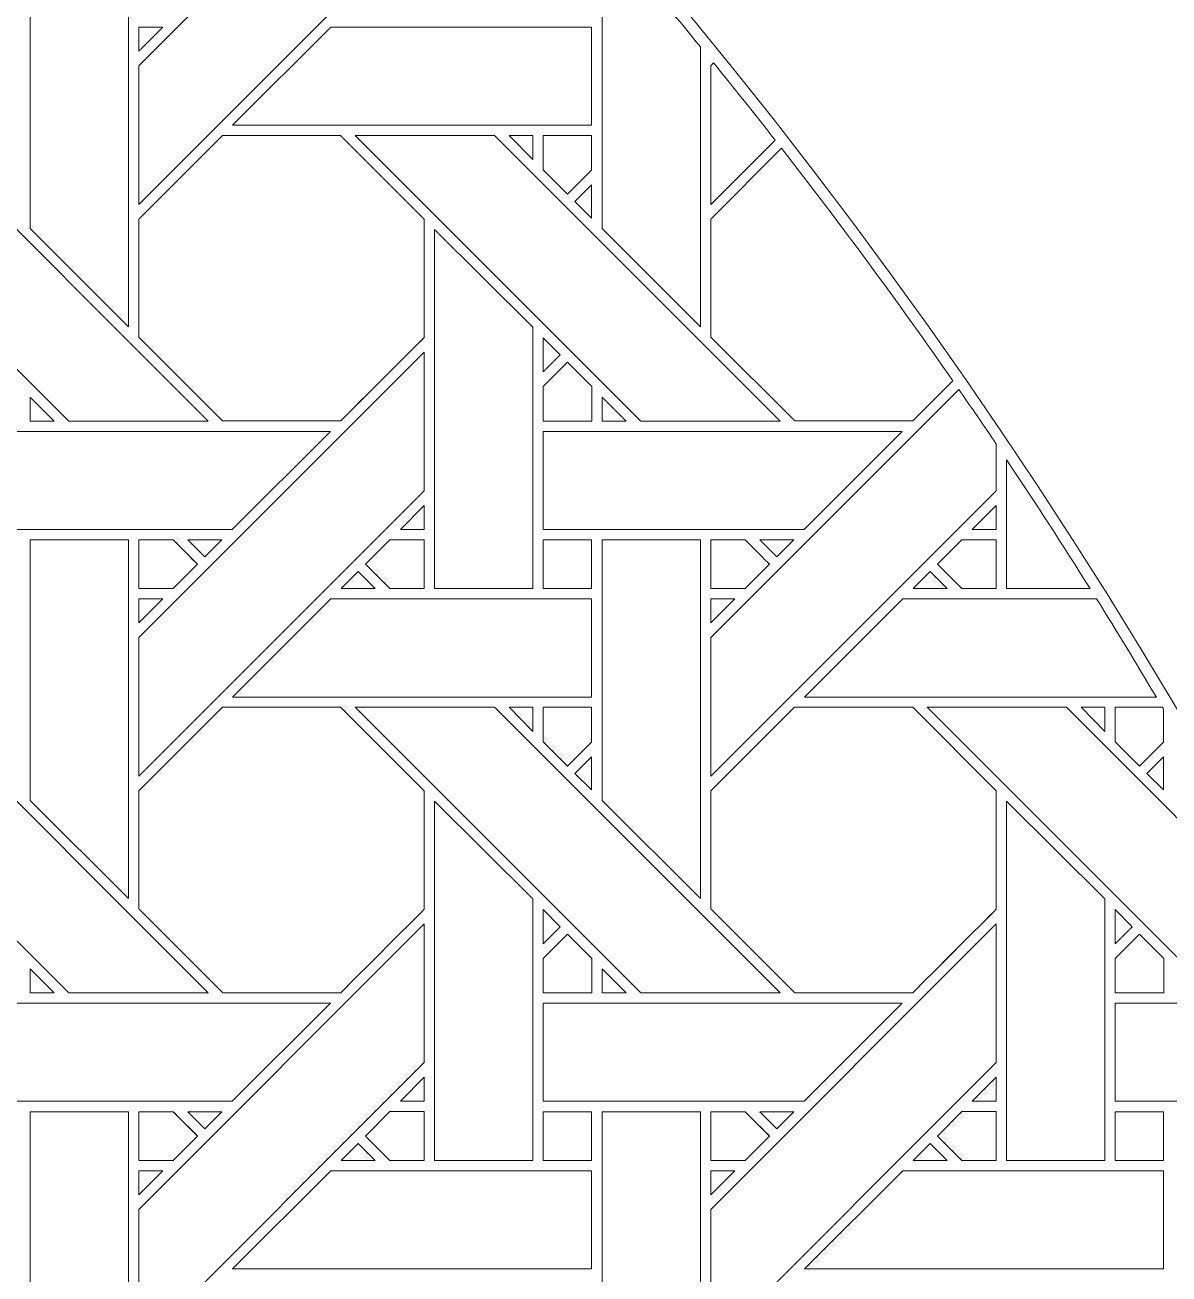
# Model space of a CAD drawing. Header units: inches. Extents: x 2.4 to 22.4, y -0.9 to 19.1.
# Drawn here: x 18.124 to 20.022, y 12.661 to 14.733 of the extents above; entities that cross this region are included whole.
import ezdxf

# ---------------------------------------------------------------- set-up
doc = ezdxf.new("R2010")
doc.units = ezdxf.units.IN
doc.header["$MEASUREMENT"] = 0
doc.layers.add('Design', color=7, linetype='Continuous', lineweight=0)

msp = doc.modelspace()

# ---------------------------------------------------------------- linework, layer by layer
at = {"layer": 'Design'}
for points, knots in [([(12.3829, 19.0948), (6.86, 19.0948), (2.3829, 14.6176), (2.3829, 9.0948), (2.3829, 3.5719), (6.86, -0.9052), (12.3829, -0.9052), (17.9057, -0.9052), (22.3829, 3.5719), (22.3829, 9.0948), (22.3829, 14.6176), (17.9057, 19.0948), (12.3829, 19.0948)], [0, 0, 0, 0, 1, 1, 1, 2, 2, 2, 3, 3, 3, 4, 4, 4, 4]), ([(12.3829, 17.972), (7.4801, 17.972), (3.5056, 13.9975), (3.5056, 9.0948), (3.5056, 4.192), (7.4801, 0.2175), (12.3829, 0.2175), (17.2856, 0.2175), (21.2601, 4.192), (21.2601, 9.0948), (21.2601, 13.9975), (17.2856, 17.972), (12.3829, 17.972)], [0, 0, 0, 0, 1, 1, 1, 2, 2, 2, 3, 3, 3, 4, 4, 4, 4]), ([(18.7864, 14.909), (18.7864, 14.909), (18.3128, 14.4354), (18.3128, 14.4354), (18.3128, 14.4354), (18.3128, 14.6655), (18.3128, 14.6655), (18.3128, 14.6655), (18.7864, 15.139), (18.7864, 15.139), (18.7864, 15.139), (18.7864, 14.909), (18.7864, 14.909)], [0, 0, 0, 0, 1, 1, 1, 2, 2, 2, 3, 3, 3, 4, 4, 4, 4]), ([(18.1327, 14.3954), (18.1327, 14.3954), (18.1327, 14.8276), (18.1327, 14.8276), (18.1327, 14.8276), (18.2956, 14.8276), (18.2956, 14.8276), (18.2956, 14.8276), (18.2956, 14.2324), (18.2956, 14.2324), (18.2956, 14.2324), (18.1327, 14.3954), (18.1327, 14.3954)], [0, 0, 0, 0, 1, 1, 1, 2, 2, 2, 3, 3, 3, 4, 4, 4, 4]), ([(19.0814, 14.3954), (19.0814, 14.3954), (19.0814, 14.8276), (19.0814, 14.8276), (19.0814, 14.8276), (19.1354, 14.8276), (19.1354, 14.8276), (19.1721, 14.7844), (19.2085, 14.7408), (19.2443, 14.697), (19.2443, 14.697), (19.2443, 14.2324), (19.2443, 14.2324), (19.2443, 14.2324), (19.0814, 14.3954), (19.0814, 14.3954)], [0, 0, 0, 0, 1, 1, 1, 2, 2, 2, 3, 3, 3, 4, 4, 4, 5, 5, 5, 5]), ([(18.3526, 14.7296), (18.3526, 14.7296), (18.3128, 14.6898), (18.3128, 14.6898), (18.3128, 14.6898), (18.3128, 14.7296), (18.3128, 14.7296), (18.3128, 14.7296), (18.3526, 14.7296), (18.3526, 14.7296)], [0, 0, 0, 0, 1, 1, 1, 2, 2, 2, 3, 3, 3, 3]), ([(19.0639, 14.7296), (19.0639, 14.7296), (19.0639, 14.5668), (19.0639, 14.5668), (19.0639, 14.5668), (18.4686, 14.5668), (18.4686, 14.5668), (18.4686, 14.5668), (18.6314, 14.7296), (18.6314, 14.7296), (18.6314, 14.7296), (19.0639, 14.7296), (19.0639, 14.7296)], [0, 0, 0, 0, 1, 1, 1, 2, 2, 2, 3, 3, 3, 4, 4, 4, 4]), ([(19.2615, 14.4354), (19.2615, 14.4354), (19.2615, 14.6655), (19.2615, 14.6655), (19.2615, 14.6655), (19.2662, 14.6702), (19.2662, 14.6702), (19.3006, 14.6278), (19.3347, 14.5851), (19.3683, 14.5422), (19.3683, 14.5422), (19.2615, 14.4354), (19.2615, 14.4354)], [0, 0, 0, 0, 1, 1, 1, 2, 2, 2, 3, 3, 3, 4, 4, 4, 4]), ([(18.4278, 14.076), (18.4278, 14.076), (18.1968, 14.076), (18.1968, 14.076), (18.1968, 14.076), (17.7232, 14.5497), (17.7232, 14.5497), (17.7232, 14.5497), (17.9541, 14.5497), (17.9541, 14.5497), (17.9541, 14.5497), (18.4278, 14.076), (18.4278, 14.076)], [0, 0, 0, 0, 1, 1, 1, 2, 2, 2, 3, 3, 3, 4, 4, 4, 4]), ([(18.4515, 14.5497), (18.4515, 14.5497), (18.6477, 14.5497), (18.6477, 14.5497), (18.6477, 14.5497), (18.7865, 14.411), (18.7865, 14.411), (18.7865, 14.411), (18.7865, 14.2148), (18.7865, 14.2148), (18.7687, 14.1969), (18.6567, 14.0851), (18.6478, 14.0761), (18.6478, 14.0761), (18.452, 14.0761), (18.452, 14.0761), (18.452, 14.0761), (18.3128, 14.2153), (18.3128, 14.2153), (18.3128, 14.2153), (18.3128, 14.411), (18.3128, 14.411), (18.3128, 14.411), (18.4515, 14.5497), (18.4515, 14.5497)], [0, 0, 0, 0, 1, 1, 1, 2, 2, 2, 3, 3, 3, 4, 4, 4, 5, 5, 5, 6, 6, 6, 7, 7, 7, 8, 8, 8, 8]), ([(18.7865, 14.2148), (18.7685, 14.1967), (18.6566, 14.085), (18.6478, 14.0761), (18.6478, 14.0761), (18.452, 14.0761), (18.452, 14.0761), (18.452, 14.0761), (18.3128, 14.2153), (18.3128, 14.2153), (18.3128, 14.2153), (18.3128, 14.411), (18.3128, 14.411), (18.3128, 14.411), (18.4515, 14.5497), (18.4515, 14.5497), (18.4515, 14.5497), (18.6477, 14.5497), (18.6477, 14.5497), (18.6477, 14.5497), (18.7865, 14.411), (18.7865, 14.411), (18.7865, 14.411), (18.7865, 14.2148), (18.7865, 14.2148)], [0, 0, 0, 0, 1, 1, 1, 2, 2, 2, 3, 3, 3, 4, 4, 4, 5, 5, 5, 6, 6, 6, 7, 7, 7, 8, 8, 8, 8]), ([(19.3765, 14.076), (19.3765, 14.076), (19.1455, 14.076), (19.1455, 14.076), (19.1455, 14.076), (18.6719, 14.5497), (18.6719, 14.5497), (18.6719, 14.5497), (18.9029, 14.5497), (18.9029, 14.5497), (18.9029, 14.5497), (19.3765, 14.076), (19.3765, 14.076)], [0, 0, 0, 0, 1, 1, 1, 2, 2, 2, 3, 3, 3, 4, 4, 4, 4]), ([(18.9664, 14.5497), (18.9664, 14.5497), (18.9664, 14.5099), (18.9664, 14.5099), (18.9664, 14.5099), (18.927, 14.5497), (18.927, 14.5497), (18.927, 14.5497), (18.9664, 14.5497), (18.9664, 14.5497)], [0, 0, 0, 0, 1, 1, 1, 2, 2, 2, 3, 3, 3, 3]), ([(19.0639, 14.5497), (19.0639, 14.5497), (19.0639, 14.4921), (19.0639, 14.4921), (19.0639, 14.4921), (19.024, 14.4522), (19.024, 14.4522), (19.024, 14.4522), (18.9837, 14.4925), (18.9837, 14.4925), (18.9837, 14.4925), (18.9837, 14.5497), (18.9837, 14.5497), (18.9837, 14.5497), (19.0639, 14.5497), (19.0639, 14.5497)], [0, 0, 0, 0, 1, 1, 1, 2, 2, 2, 3, 3, 3, 4, 4, 4, 5, 5, 5, 5]), ([(19.024, 14.4522), (19.024, 14.4522), (18.9837, 14.4925), (18.9837, 14.4925), (18.9837, 14.4925), (18.9837, 14.5497), (18.9837, 14.5497), (18.9837, 14.5497), (19.0639, 14.5497), (19.0639, 14.5497), (19.0639, 14.5497), (19.0639, 14.4921), (19.0639, 14.4921), (19.0639, 14.4921), (19.024, 14.4522), (19.024, 14.4522)], [0, 0, 0, 0, 1, 1, 1, 2, 2, 2, 3, 3, 3, 4, 4, 4, 5, 5, 5, 5]), ([(19.5965, 14.0761), (19.5965, 14.0761), (19.4008, 14.0761), (19.4008, 14.0761), (19.4008, 14.0761), (19.2616, 14.2153), (19.2616, 14.2153), (19.2616, 14.2153), (19.2616, 14.411), (19.2616, 14.411), (19.2616, 14.411), (19.3789, 14.5285), (19.3789, 14.5285), (19.4772, 14.4023), (19.572, 14.2737), (19.6631, 14.1426), (19.6315, 14.1111), (19.601, 14.0806), (19.5965, 14.0761)], [0, 0, 0, 0, 1, 1, 1, 2, 2, 2, 3, 3, 3, 4, 4, 4, 5, 5, 5, 6, 6, 6, 6]), ([(19.6631, 14.1426), (19.6631, 14.1426), (19.5965, 14.0761), (19.5965, 14.0761), (19.5965, 14.0761), (19.4008, 14.0761), (19.4008, 14.0761), (19.4008, 14.0761), (19.2616, 14.2153), (19.2616, 14.2153), (19.2616, 14.2153), (19.2616, 14.411), (19.2616, 14.411), (19.2616, 14.411), (19.3789, 14.5285), (19.3789, 14.5285), (19.4772, 14.4023), (19.572, 14.2737), (19.6631, 14.1426)], [0, 0, 0, 0, 1, 1, 1, 2, 2, 2, 3, 3, 3, 4, 4, 4, 5, 5, 5, 6, 6, 6, 6]), ([(19.0639, 14.4679), (19.0639, 14.4679), (19.0639, 14.4127), (19.0639, 14.4127), (19.0639, 14.4127), (19.0361, 14.4401), (19.0361, 14.4401), (19.0361, 14.4401), (19.0639, 14.4679), (19.0639, 14.4679)], [0, 0, 0, 0, 1, 1, 1, 2, 2, 2, 3, 3, 3, 3]), ([(18.8036, 13.798), (18.8036, 13.798), (18.8036, 14.3939), (18.8036, 14.3939), (18.8036, 14.3939), (18.9663, 14.2317), (18.9663, 14.2317), (18.9663, 14.2317), (18.9663, 13.798), (18.9663, 13.798), (18.9663, 13.798), (18.8036, 13.798), (18.8036, 13.798)], [0, 0, 0, 0, 1, 1, 1, 2, 2, 2, 3, 3, 3, 4, 4, 4, 4]), ([(18.9836, 14.1575), (18.9836, 14.1575), (18.9836, 14.2142), (18.9836, 14.2142), (18.9836, 14.2142), (19.0118, 14.1857), (19.0118, 14.1857), (19.0118, 14.1857), (18.9836, 14.1575), (18.9836, 14.1575)], [0, 0, 0, 0, 1, 1, 1, 2, 2, 2, 3, 3, 3, 3]), ([(18.7864, 13.9603), (18.7864, 13.9603), (18.3128, 13.4866), (18.3128, 13.4866), (18.3128, 13.4866), (18.3128, 13.7167), (18.3128, 13.7167), (18.3128, 13.7167), (18.7864, 14.1903), (18.7864, 14.1903), (18.7864, 14.1903), (18.7864, 13.9603), (18.7864, 13.9603)], [0, 0, 0, 0, 1, 1, 1, 2, 2, 2, 3, 3, 3, 4, 4, 4, 4]), ([(18.9837, 14.0759), (18.9837, 14.0759), (18.9837, 14.1332), (18.9837, 14.1332), (18.9837, 14.1332), (19.024, 14.1735), (19.024, 14.1735), (19.024, 14.1735), (19.0643, 14.1332), (19.0643, 14.1332), (19.0643, 14.1332), (19.0643, 14.0759), (19.0643, 14.0759), (19.0643, 14.0759), (18.9837, 14.0759), (18.9837, 14.0759)], [0, 0, 0, 0, 1, 1, 1, 2, 2, 2, 3, 3, 3, 4, 4, 4, 5, 5, 5, 5]), ([(19.024, 14.1735), (19.024, 14.1735), (19.0643, 14.1332), (19.0643, 14.1332), (19.0643, 14.1332), (19.0643, 14.0759), (19.0643, 14.0759), (19.0643, 14.0759), (18.9837, 14.0759), (18.9837, 14.0759), (18.9837, 14.0759), (18.9837, 14.1332), (18.9837, 14.1332), (18.9837, 14.1332), (19.024, 14.1735), (19.024, 14.1735)], [0, 0, 0, 0, 1, 1, 1, 2, 2, 2, 3, 3, 3, 4, 4, 4, 5, 5, 5, 5]), ([(18.1328, 14.076), (18.1328, 14.076), (18.1328, 14.1158), (18.1328, 14.1158), (18.1328, 14.1158), (18.1725, 14.076), (18.1725, 14.076), (18.1725, 14.076), (18.1328, 14.076), (18.1328, 14.076)], [0, 0, 0, 0, 1, 1, 1, 2, 2, 2, 3, 3, 3, 3]), ([(19.0815, 14.076), (19.0815, 14.076), (19.0815, 14.1158), (19.0815, 14.1158), (19.0815, 14.1158), (19.1213, 14.076), (19.1213, 14.076), (19.1213, 14.076), (19.0815, 14.076), (19.0815, 14.076)], [0, 0, 0, 0, 1, 1, 1, 2, 2, 2, 3, 3, 3, 3]), ([(19.7352, 14.0374), (19.7352, 14.0374), (19.7352, 13.9603), (19.7352, 13.9603), (19.7352, 13.9603), (19.2615, 13.4866), (19.2615, 13.4866), (19.2615, 13.4866), (19.2615, 13.7167), (19.2615, 13.7167), (19.2615, 13.7167), (19.6731, 14.1283), (19.6731, 14.1283), (19.694, 14.0981), (19.7147, 14.0678), (19.7352, 14.0374)], [0, 0, 0, 0, 1, 1, 1, 2, 2, 2, 3, 3, 3, 4, 4, 4, 5, 5, 5, 5]), ([(18.4679, 13.8961), (18.4679, 13.8961), (18.0349, 13.8961), (18.0349, 13.8961), (18.0349, 13.8961), (18.0349, 14.0588), (18.0349, 14.0588), (18.0349, 14.0588), (18.6306, 14.0588), (18.6306, 14.0588), (18.6306, 14.0588), (18.4679, 13.8961), (18.4679, 13.8961)], [0, 0, 0, 0, 1, 1, 1, 2, 2, 2, 3, 3, 3, 4, 4, 4, 4]), ([(19.5793, 14.0588), (19.5793, 14.0588), (19.4166, 13.8961), (19.4166, 13.8961), (19.4166, 13.8961), (18.9836, 13.8961), (18.9836, 13.8961), (18.9836, 13.8961), (18.9836, 14.0588), (18.9836, 14.0588), (18.9836, 14.0588), (19.5793, 14.0588), (19.5793, 14.0588)], [0, 0, 0, 0, 1, 1, 1, 2, 2, 2, 3, 3, 3, 4, 4, 4, 4]), ([(19.8907, 13.798), (19.8907, 13.798), (19.7523, 13.798), (19.7523, 13.798), (19.7523, 13.798), (19.7523, 14.0116), (19.7523, 14.0116), (19.7994, 13.9411), (19.8456, 13.8699), (19.8907, 13.798)], [0, 0, 0, 0, 1, 1, 1, 2, 2, 2, 3, 3, 3, 3]), ([(18.7864, 13.9359), (18.7864, 13.9359), (18.7864, 13.8961), (18.7864, 13.8961), (18.7864, 13.8961), (18.7467, 13.8961), (18.7467, 13.8961), (18.7467, 13.8961), (18.7864, 13.9359), (18.7864, 13.9359)], [0, 0, 0, 0, 1, 1, 1, 2, 2, 2, 3, 3, 3, 3]), ([(19.6954, 13.8961), (19.6954, 13.8961), (19.7352, 13.9359), (19.7352, 13.9359), (19.7352, 13.9359), (19.7352, 13.8961), (19.7352, 13.8961), (19.7352, 13.8961), (19.6954, 13.8961), (19.6954, 13.8961)], [0, 0, 0, 0, 1, 1, 1, 2, 2, 2, 3, 3, 3, 3]), ([(18.1327, 13.4466), (18.1327, 13.4466), (18.1327, 13.8788), (18.1327, 13.8788), (18.1327, 13.8788), (18.2956, 13.8788), (18.2956, 13.8788), (18.2956, 13.8788), (18.2956, 13.2837), (18.2956, 13.2837), (18.2956, 13.2837), (18.1327, 13.4466), (18.1327, 13.4466)], [0, 0, 0, 0, 1, 1, 1, 2, 2, 2, 3, 3, 3, 4, 4, 4, 4]), ([(18.3699, 13.8789), (18.375, 13.8738), (18.4058, 13.8429), (18.4102, 13.8385), (18.4102, 13.8385), (18.3698, 13.7981), (18.3698, 13.7981), (18.3698, 13.7981), (18.3128, 13.7981), (18.3128, 13.7981), (18.3128, 13.7981), (18.3128, 13.8789), (18.3128, 13.8789), (18.3128, 13.8789), (18.3699, 13.8789), (18.3699, 13.8789)], [0, 0, 0, 0, 1, 1, 1, 2, 2, 2, 3, 3, 3, 4, 4, 4, 5, 5, 5, 5]), ([(18.4102, 13.8385), (18.4102, 13.8385), (18.3698, 13.7981), (18.3698, 13.7981), (18.3698, 13.7981), (18.3128, 13.7981), (18.3128, 13.7981), (18.3128, 13.7981), (18.3128, 13.8789), (18.3128, 13.8789), (18.3128, 13.8789), (18.3699, 13.8789), (18.3699, 13.8789), (18.3752, 13.8736), (18.406, 13.8427), (18.4102, 13.8385)], [0, 0, 0, 0, 1, 1, 1, 2, 2, 2, 3, 3, 3, 4, 4, 4, 5, 5, 5, 5]), ([(18.3942, 13.8788), (18.3942, 13.8788), (18.4507, 13.8788), (18.4507, 13.8788), (18.4507, 13.8788), (18.4224, 13.8506), (18.4224, 13.8506), (18.4224, 13.8506), (18.3942, 13.8788), (18.3942, 13.8788)], [0, 0, 0, 0, 1, 1, 1, 2, 2, 2, 3, 3, 3, 3]), ([(18.7294, 13.7981), (18.7294, 13.7981), (18.689, 13.8385), (18.689, 13.8385), (18.689, 13.8385), (18.7294, 13.8789), (18.7294, 13.8789), (18.7294, 13.8789), (18.7865, 13.8789), (18.7865, 13.8789), (18.7865, 13.8789), (18.7865, 13.7981), (18.7865, 13.7981), (18.7865, 13.7981), (18.7294, 13.7981), (18.7294, 13.7981)], [0, 0, 0, 0, 1, 1, 1, 2, 2, 2, 3, 3, 3, 4, 4, 4, 5, 5, 5, 5]), ([(18.7865, 13.7981), (18.7865, 13.7981), (18.7294, 13.7981), (18.7294, 13.7981), (18.7294, 13.7981), (18.689, 13.8385), (18.689, 13.8385), (18.689, 13.8385), (18.7294, 13.8789), (18.7294, 13.8789), (18.7294, 13.8789), (18.7865, 13.8789), (18.7865, 13.8789), (18.7865, 13.8789), (18.7865, 13.7981), (18.7865, 13.7981)], [0, 0, 0, 0, 1, 1, 1, 2, 2, 2, 3, 3, 3, 4, 4, 4, 5, 5, 5, 5]), ([(18.9837, 13.8789), (18.9837, 13.8789), (19.0639, 13.8789), (19.0639, 13.8789), (19.0639, 13.8789), (19.0639, 13.7981), (19.0639, 13.7981), (19.0639, 13.7981), (18.9837, 13.7981), (18.9837, 13.7981), (18.9837, 13.7981), (18.9837, 13.8789), (18.9837, 13.8789)], [0, 0, 0, 0, 1, 1, 1, 2, 2, 2, 3, 3, 3, 4, 4, 4, 4]), ([(18.9837, 13.7981), (18.9837, 13.7981), (18.9837, 13.8789), (18.9837, 13.8789), (18.9837, 13.8789), (19.0639, 13.8789), (19.0639, 13.8789), (19.0639, 13.8789), (19.0639, 13.7981), (19.0639, 13.7981), (19.0639, 13.7981), (18.9837, 13.7981), (18.9837, 13.7981)], [0, 0, 0, 0, 1, 1, 1, 2, 2, 2, 3, 3, 3, 4, 4, 4, 4]), ([(19.0814, 13.4466), (19.0814, 13.4466), (19.0814, 13.8788), (19.0814, 13.8788), (19.0814, 13.8788), (19.2443, 13.8788), (19.2443, 13.8788), (19.2443, 13.8788), (19.2443, 13.2837), (19.2443, 13.2837), (19.2443, 13.2837), (19.0814, 13.4466), (19.0814, 13.4466)], [0, 0, 0, 0, 1, 1, 1, 2, 2, 2, 3, 3, 3, 4, 4, 4, 4]), ([(19.2615, 13.7981), (19.2615, 13.7981), (19.2615, 13.8789), (19.2615, 13.8789), (19.2615, 13.8789), (19.3186, 13.8789), (19.3186, 13.8789), (19.3237, 13.8738), (19.3545, 13.8429), (19.3589, 13.8385), (19.3589, 13.8385), (19.3185, 13.7981), (19.3185, 13.7981), (19.3185, 13.7981), (19.2615, 13.7981), (19.2615, 13.7981)], [0, 0, 0, 0, 1, 1, 1, 2, 2, 2, 3, 3, 3, 4, 4, 4, 5, 5, 5, 5]), ([(19.3589, 13.8385), (19.3589, 13.8385), (19.3185, 13.7981), (19.3185, 13.7981), (19.3185, 13.7981), (19.2615, 13.7981), (19.2615, 13.7981), (19.2615, 13.7981), (19.2615, 13.8789), (19.2615, 13.8789), (19.2615, 13.8789), (19.3186, 13.8789), (19.3186, 13.8789), (19.3238, 13.8737), (19.3546, 13.8428), (19.3589, 13.8385)], [0, 0, 0, 0, 1, 1, 1, 2, 2, 2, 3, 3, 3, 4, 4, 4, 5, 5, 5, 5]), ([(19.3429, 13.8788), (19.3429, 13.8788), (19.3994, 13.8788), (19.3994, 13.8788), (19.3994, 13.8788), (19.3711, 13.8506), (19.3711, 13.8506), (19.3711, 13.8506), (19.3429, 13.8788), (19.3429, 13.8788)], [0, 0, 0, 0, 1, 1, 1, 2, 2, 2, 3, 3, 3, 3]), ([(19.6781, 13.7981), (19.6781, 13.7981), (19.6377, 13.8385), (19.6377, 13.8385), (19.6377, 13.8385), (19.6782, 13.8789), (19.6782, 13.8789), (19.6782, 13.8789), (19.7352, 13.8789), (19.7352, 13.8789), (19.7352, 13.8789), (19.7352, 13.7981), (19.7352, 13.7981), (19.7352, 13.7981), (19.6781, 13.7981), (19.6781, 13.7981)], [0, 0, 0, 0, 1, 1, 1, 2, 2, 2, 3, 3, 3, 4, 4, 4, 5, 5, 5, 5]), ([(19.7352, 13.8789), (19.7352, 13.8789), (19.7352, 13.7981), (19.7352, 13.7981), (19.7352, 13.7981), (19.6781, 13.7981), (19.6781, 13.7981), (19.6781, 13.7981), (19.6377, 13.8385), (19.6377, 13.8385), (19.6377, 13.8385), (19.6782, 13.8789), (19.6782, 13.8789), (19.6782, 13.8789), (19.7352, 13.8789), (19.7352, 13.8789)], [0, 0, 0, 0, 1, 1, 1, 2, 2, 2, 3, 3, 3, 4, 4, 4, 5, 5, 5, 5]), ([(18.6768, 13.8263), (18.6768, 13.8263), (18.7051, 13.798), (18.7051, 13.798), (18.7051, 13.798), (18.6486, 13.798), (18.6486, 13.798), (18.6486, 13.798), (18.6768, 13.8263), (18.6768, 13.8263)], [0, 0, 0, 0, 1, 1, 1, 2, 2, 2, 3, 3, 3, 3]), ([(19.6538, 13.798), (19.6538, 13.798), (19.5973, 13.798), (19.5973, 13.798), (19.5973, 13.798), (19.6256, 13.8263), (19.6256, 13.8263), (19.6256, 13.8263), (19.6538, 13.798), (19.6538, 13.798)], [0, 0, 0, 0, 1, 1, 1, 2, 2, 2, 3, 3, 3, 3]), ([(18.3526, 13.7809), (18.3526, 13.7809), (18.3128, 13.7411), (18.3128, 13.7411), (18.3128, 13.7411), (18.3128, 13.7809), (18.3128, 13.7809), (18.3128, 13.7809), (18.3526, 13.7809), (18.3526, 13.7809)], [0, 0, 0, 0, 1, 1, 1, 2, 2, 2, 3, 3, 3, 3]), ([(19.0639, 13.7809), (19.0639, 13.7809), (19.0639, 13.6181), (19.0639, 13.6181), (19.0639, 13.6181), (18.4686, 13.6181), (18.4686, 13.6181), (18.4686, 13.6181), (18.6314, 13.7809), (18.6314, 13.7809), (18.6314, 13.7809), (19.0639, 13.7809), (19.0639, 13.7809)], [0, 0, 0, 0, 1, 1, 1, 2, 2, 2, 3, 3, 3, 4, 4, 4, 4]), ([(19.3013, 13.7809), (19.3013, 13.7809), (19.2615, 13.7411), (19.2615, 13.7411), (19.2615, 13.7411), (19.2615, 13.7809), (19.2615, 13.7809), (19.2615, 13.7809), (19.3013, 13.7809), (19.3013, 13.7809)], [0, 0, 0, 0, 1, 1, 1, 2, 2, 2, 3, 3, 3, 3]), ([(20.0006, 13.6181), (20.0006, 13.6181), (19.4173, 13.6181), (19.4173, 13.6181), (19.4173, 13.6181), (19.5802, 13.7809), (19.5802, 13.7809), (19.5802, 13.7809), (19.9015, 13.7809), (19.9015, 13.7809), (19.9351, 13.727), (19.9681, 13.6727), (20.0006, 13.6181)], [0, 0, 0, 0, 1, 1, 1, 2, 2, 2, 3, 3, 3, 4, 4, 4, 4]), ([(18.4278, 13.1273), (18.4278, 13.1273), (18.1968, 13.1273), (18.1968, 13.1273), (18.1968, 13.1273), (17.7232, 13.601), (17.7232, 13.601), (17.7232, 13.601), (17.9541, 13.601), (17.9541, 13.601), (17.9541, 13.601), (18.4278, 13.1273), (18.4278, 13.1273)], [0, 0, 0, 0, 1, 1, 1, 2, 2, 2, 3, 3, 3, 4, 4, 4, 4]), ([(18.4515, 13.601), (18.4515, 13.601), (18.6477, 13.601), (18.6477, 13.601), (18.6477, 13.601), (18.7865, 13.4623), (18.7865, 13.4623), (18.7865, 13.4623), (18.7865, 13.2661), (18.7865, 13.2661), (18.7687, 13.2481), (18.6567, 13.1364), (18.6478, 13.1274), (18.6478, 13.1274), (18.4521, 13.1274), (18.4521, 13.1274), (18.4521, 13.1274), (18.3128, 13.2666), (18.3128, 13.2666), (18.3128, 13.2666), (18.3128, 13.4623), (18.3128, 13.4623), (18.3128, 13.4623), (18.4515, 13.601), (18.4515, 13.601)], [0, 0, 0, 0, 1, 1, 1, 2, 2, 2, 3, 3, 3, 4, 4, 4, 5, 5, 5, 6, 6, 6, 7, 7, 7, 8, 8, 8, 8]), ([(18.7865, 13.4623), (18.7865, 13.4623), (18.7865, 13.2661), (18.7865, 13.2661), (18.7687, 13.2481), (18.6567, 13.1364), (18.6478, 13.1274), (18.6478, 13.1274), (18.4521, 13.1274), (18.4521, 13.1274), (18.4521, 13.1274), (18.3128, 13.2666), (18.3128, 13.2666), (18.3128, 13.2666), (18.3128, 13.4623), (18.3128, 13.4623), (18.3128, 13.4623), (18.4515, 13.601), (18.4515, 13.601), (18.4515, 13.601), (18.6477, 13.601), (18.6477, 13.601), (18.6477, 13.601), (18.7865, 13.4623), (18.7865, 13.4623)], [0, 0, 0, 0, 1, 1, 1, 2, 2, 2, 3, 3, 3, 4, 4, 4, 5, 5, 5, 6, 6, 6, 7, 7, 7, 8, 8, 8, 8]), ([(19.3765, 13.1273), (19.3765, 13.1273), (19.1455, 13.1273), (19.1455, 13.1273), (19.1455, 13.1273), (18.6719, 13.601), (18.6719, 13.601), (18.6719, 13.601), (18.9029, 13.601), (18.9029, 13.601), (18.9029, 13.601), (19.3765, 13.1273), (19.3765, 13.1273)], [0, 0, 0, 0, 1, 1, 1, 2, 2, 2, 3, 3, 3, 4, 4, 4, 4]), ([(18.927, 13.601), (18.927, 13.601), (18.9664, 13.601), (18.9664, 13.601), (18.9664, 13.601), (18.9664, 13.5611), (18.9664, 13.5611), (18.9664, 13.5611), (18.927, 13.601), (18.927, 13.601)], [0, 0, 0, 0, 1, 1, 1, 2, 2, 2, 3, 3, 3, 3]), ([(19.0639, 13.601), (19.0639, 13.601), (19.0639, 13.5434), (19.0639, 13.5434), (19.0639, 13.5434), (19.024, 13.5035), (19.024, 13.5035), (19.024, 13.5035), (18.9837, 13.5438), (18.9837, 13.5438), (18.9837, 13.5438), (18.9837, 13.601), (18.9837, 13.601), (18.9837, 13.601), (19.0639, 13.601), (19.0639, 13.601)], [0, 0, 0, 0, 1, 1, 1, 2, 2, 2, 3, 3, 3, 4, 4, 4, 5, 5, 5, 5]), ([(19.024, 13.5035), (19.024, 13.5035), (18.9837, 13.5438), (18.9837, 13.5438), (18.9837, 13.5438), (18.9837, 13.601), (18.9837, 13.601), (18.9837, 13.601), (19.0639, 13.601), (19.0639, 13.601), (19.0639, 13.601), (19.0639, 13.5434), (19.0639, 13.5434), (19.0639, 13.5434), (19.024, 13.5035), (19.024, 13.5035)], [0, 0, 0, 0, 1, 1, 1, 2, 2, 2, 3, 3, 3, 4, 4, 4, 5, 5, 5, 5]), ([(19.4002, 13.601), (19.4002, 13.601), (19.5965, 13.601), (19.5965, 13.601), (19.5965, 13.601), (19.7352, 13.4623), (19.7352, 13.4623), (19.7352, 13.4623), (19.7352, 13.2661), (19.7352, 13.2661), (19.7174, 13.2481), (19.6055, 13.1364), (19.5965, 13.1274), (19.5965, 13.1274), (19.4008, 13.1274), (19.4008, 13.1274), (19.4008, 13.1274), (19.2615, 13.2666), (19.2615, 13.2666), (19.2615, 13.2666), (19.2615, 13.4623), (19.2615, 13.4623), (19.2615, 13.4623), (19.4002, 13.601), (19.4002, 13.601)], [0, 0, 0, 0, 1, 1, 1, 2, 2, 2, 3, 3, 3, 4, 4, 4, 5, 5, 5, 6, 6, 6, 7, 7, 7, 8, 8, 8, 8]), ([(19.7352, 13.2661), (19.7175, 13.2482), (19.6055, 13.1365), (19.5965, 13.1274), (19.5965, 13.1274), (19.4008, 13.1274), (19.4008, 13.1274), (19.4008, 13.1274), (19.2615, 13.2666), (19.2615, 13.2666), (19.2615, 13.2666), (19.2615, 13.4623), (19.2615, 13.4623), (19.2615, 13.4623), (19.4002, 13.601), (19.4002, 13.601), (19.4002, 13.601), (19.5965, 13.601), (19.5965, 13.601), (19.5965, 13.601), (19.7352, 13.4623), (19.7352, 13.4623), (19.7352, 13.4623), (19.7352, 13.2661), (19.7352, 13.2661)], [0, 0, 0, 0, 1, 1, 1, 2, 2, 2, 3, 3, 3, 4, 4, 4, 5, 5, 5, 6, 6, 6, 7, 7, 7, 8, 8, 8, 8]), ([(20.2717, 13.1273), (20.2717, 13.1273), (20.0942, 13.1273), (20.0942, 13.1273), (20.0942, 13.1273), (19.6206, 13.601), (19.6206, 13.601), (19.6206, 13.601), (19.8516, 13.601), (19.8516, 13.601), (19.8516, 13.601), (20.2134, 13.2392), (20.2134, 13.2392), (20.2331, 13.202), (20.2525, 13.1648), (20.2717, 13.1273)], [0, 0, 0, 0, 1, 1, 1, 2, 2, 2, 3, 3, 3, 4, 4, 4, 5, 5, 5, 5]), ([(19.8757, 13.601), (19.8757, 13.601), (19.9151, 13.601), (19.9151, 13.601), (19.9151, 13.601), (19.9151, 13.5611), (19.9151, 13.5611), (19.9151, 13.5611), (19.8757, 13.601), (19.8757, 13.601)], [0, 0, 0, 0, 1, 1, 1, 2, 2, 2, 3, 3, 3, 3]), ([(20.0127, 13.5434), (20.0127, 13.5434), (19.9727, 13.5035), (19.9727, 13.5035), (19.9727, 13.5035), (19.9324, 13.5438), (19.9324, 13.5438), (19.9324, 13.5438), (19.9324, 13.601), (19.9324, 13.601), (19.9324, 13.601), (20.0108, 13.601), (20.0108, 13.601), (20.0114, 13.6), (20.012, 13.5989), (20.0127, 13.5979), (20.0127, 13.5979), (20.0127, 13.5434), (20.0127, 13.5434)], [0, 0, 0, 0, 1, 1, 1, 2, 2, 2, 3, 3, 3, 4, 4, 4, 5, 5, 5, 6, 6, 6, 6]), ([(20.0127, 13.5434), (20.0127, 13.5434), (19.9727, 13.5035), (19.9727, 13.5035), (19.9727, 13.5035), (19.9324, 13.5438), (19.9324, 13.5438), (19.9324, 13.5438), (19.9324, 13.601), (19.9324, 13.601), (19.9324, 13.601), (20.0108, 13.601), (20.0108, 13.601), (20.0114, 13.6), (20.012, 13.5989), (20.0127, 13.5979), (20.0127, 13.5979), (20.0127, 13.5434), (20.0127, 13.5434)], [0, 0, 0, 0, 1, 1, 1, 2, 2, 2, 3, 3, 3, 4, 4, 4, 5, 5, 5, 6, 6, 6, 6]), ([(19.0639, 13.5191), (19.0639, 13.5191), (19.0639, 13.464), (19.0639, 13.464), (19.0639, 13.464), (19.0361, 13.4913), (19.0361, 13.4913), (19.0361, 13.4913), (19.0639, 13.5191), (19.0639, 13.5191)], [0, 0, 0, 0, 1, 1, 1, 2, 2, 2, 3, 3, 3, 3]), ([(19.9848, 13.4913), (19.9848, 13.4913), (20.0126, 13.5191), (20.0126, 13.5191), (20.0126, 13.5191), (20.0126, 13.464), (20.0126, 13.464), (20.0126, 13.464), (19.9848, 13.4913), (19.9848, 13.4913)], [0, 0, 0, 0, 1, 1, 1, 2, 2, 2, 3, 3, 3, 3]), ([(18.8036, 12.8493), (18.8036, 12.8493), (18.8036, 13.4452), (18.8036, 13.4452), (18.8036, 13.4452), (18.9663, 13.283), (18.9663, 13.283), (18.9663, 13.283), (18.9663, 12.8493), (18.9663, 12.8493), (18.9663, 12.8493), (18.8036, 12.8493), (18.8036, 12.8493)], [0, 0, 0, 0, 1, 1, 1, 2, 2, 2, 3, 3, 3, 4, 4, 4, 4]), ([(19.7523, 12.8493), (19.7523, 12.8493), (19.7523, 13.4452), (19.7523, 13.4452), (19.7523, 13.4452), (19.9151, 13.283), (19.9151, 13.283), (19.9151, 13.283), (19.9151, 12.8493), (19.9151, 12.8493), (19.9151, 12.8493), (19.7523, 12.8493), (19.7523, 12.8493)], [0, 0, 0, 0, 1, 1, 1, 2, 2, 2, 3, 3, 3, 4, 4, 4, 4]), ([(18.9836, 13.2088), (18.9836, 13.2088), (18.9836, 13.2655), (18.9836, 13.2655), (18.9836, 13.2655), (19.0118, 13.2369), (19.0118, 13.2369), (19.0118, 13.2369), (18.9836, 13.2088), (18.9836, 13.2088)], [0, 0, 0, 0, 1, 1, 1, 2, 2, 2, 3, 3, 3, 3]), ([(19.9324, 13.2088), (19.9324, 13.2088), (19.9324, 13.2655), (19.9324, 13.2655), (19.9324, 13.2655), (19.9605, 13.2369), (19.9605, 13.2369), (19.9605, 13.2369), (19.9324, 13.2088), (19.9324, 13.2088)], [0, 0, 0, 0, 1, 1, 1, 2, 2, 2, 3, 3, 3, 3]), ([(18.7864, 13.0116), (18.7864, 13.0116), (18.3128, 12.5379), (18.3128, 12.5379), (18.3128, 12.5379), (18.3128, 12.768), (18.3128, 12.768), (18.3128, 12.768), (18.7864, 13.2416), (18.7864, 13.2416), (18.7864, 13.2416), (18.7864, 13.0116), (18.7864, 13.0116)], [0, 0, 0, 0, 1, 1, 1, 2, 2, 2, 3, 3, 3, 4, 4, 4, 4]), ([(19.2615, 12.5379), (19.2615, 12.5379), (19.2615, 12.768), (19.2615, 12.768), (19.2615, 12.768), (19.7352, 13.2416), (19.7352, 13.2416), (19.7352, 13.2416), (19.7352, 13.0116), (19.7352, 13.0116), (19.7352, 13.0116), (19.2615, 12.5379), (19.2615, 12.5379)], [0, 0, 0, 0, 1, 1, 1, 2, 2, 2, 3, 3, 3, 4, 4, 4, 4]), ([(18.9837, 13.1271), (18.9837, 13.1271), (18.9837, 13.1844), (18.9837, 13.1844), (18.9837, 13.1844), (19.024, 13.2247), (19.024, 13.2247), (19.024, 13.2247), (19.0643, 13.1844), (19.0643, 13.1844), (19.0643, 13.1844), (19.0643, 13.1271), (19.0643, 13.1271), (19.0643, 13.1271), (18.9837, 13.1271), (18.9837, 13.1271)], [0, 0, 0, 0, 1, 1, 1, 2, 2, 2, 3, 3, 3, 4, 4, 4, 5, 5, 5, 5]), ([(19.024, 13.2247), (19.024, 13.2247), (19.0643, 13.1844), (19.0643, 13.1844), (19.0643, 13.1844), (19.0643, 13.1271), (19.0643, 13.1271), (19.0643, 13.1271), (18.9837, 13.1271), (18.9837, 13.1271), (18.9837, 13.1271), (18.9837, 13.1844), (18.9837, 13.1844), (18.9837, 13.1844), (19.024, 13.2247), (19.024, 13.2247)], [0, 0, 0, 0, 1, 1, 1, 2, 2, 2, 3, 3, 3, 4, 4, 4, 5, 5, 5, 5]), ([(19.9324, 13.1271), (19.9324, 13.1271), (19.9324, 13.1844), (19.9324, 13.1844), (19.9324, 13.1844), (19.9727, 13.2247), (19.9727, 13.2247), (19.9727, 13.2247), (20.0131, 13.1844), (20.0131, 13.1844), (20.0131, 13.1844), (20.0131, 13.1271), (20.0131, 13.1271), (20.0131, 13.1271), (19.9324, 13.1271), (19.9324, 13.1271)], [0, 0, 0, 0, 1, 1, 1, 2, 2, 2, 3, 3, 3, 4, 4, 4, 5, 5, 5, 5]), ([(19.9727, 13.2247), (19.9727, 13.2247), (20.0131, 13.1844), (20.0131, 13.1844), (20.0131, 13.1844), (20.0131, 13.1271), (20.0131, 13.1271), (20.0131, 13.1271), (19.9324, 13.1271), (19.9324, 13.1271), (19.9324, 13.1271), (19.9324, 13.1844), (19.9324, 13.1844), (19.9324, 13.1844), (19.9727, 13.2247), (19.9727, 13.2247)], [0, 0, 0, 0, 1, 1, 1, 2, 2, 2, 3, 3, 3, 4, 4, 4, 5, 5, 5, 5]), ([(18.1328, 13.1273), (18.1328, 13.1273), (18.1328, 13.1671), (18.1328, 13.1671), (18.1328, 13.1671), (18.1725, 13.1273), (18.1725, 13.1273), (18.1725, 13.1273), (18.1328, 13.1273), (18.1328, 13.1273)], [0, 0, 0, 0, 1, 1, 1, 2, 2, 2, 3, 3, 3, 3]), ([(19.0815, 13.1273), (19.0815, 13.1273), (19.0815, 13.1671), (19.0815, 13.1671), (19.0815, 13.1671), (19.1213, 13.1273), (19.1213, 13.1273), (19.1213, 13.1273), (19.0815, 13.1273), (19.0815, 13.1273)], [0, 0, 0, 0, 1, 1, 1, 2, 2, 2, 3, 3, 3, 3]), ([(18.4679, 12.9474), (18.4679, 12.9474), (18.0349, 12.9474), (18.0349, 12.9474), (18.0349, 12.9474), (18.0349, 13.1101), (18.0349, 13.1101), (18.0349, 13.1101), (18.6306, 13.1101), (18.6306, 13.1101), (18.6306, 13.1101), (18.4679, 12.9474), (18.4679, 12.9474)], [0, 0, 0, 0, 1, 1, 1, 2, 2, 2, 3, 3, 3, 4, 4, 4, 4]), ([(19.5793, 13.1101), (19.5793, 13.1101), (19.4166, 12.9474), (19.4166, 12.9474), (19.4166, 12.9474), (18.9836, 12.9474), (18.9836, 12.9474), (18.9836, 12.9474), (18.9836, 13.1101), (18.9836, 13.1101), (18.9836, 13.1101), (19.5793, 13.1101), (19.5793, 13.1101)], [0, 0, 0, 0, 1, 1, 1, 2, 2, 2, 3, 3, 3, 4, 4, 4, 4]), ([(19.9324, 12.9474), (19.9324, 12.9474), (19.9324, 13.1101), (19.9324, 13.1101), (19.9324, 13.1101), (20.2804, 13.1101), (20.2804, 13.1101), (20.3079, 13.0562), (20.3347, 13.0019), (20.3611, 12.9474), (20.3611, 12.9474), (19.9324, 12.9474), (19.9324, 12.9474)], [0, 0, 0, 0, 1, 1, 1, 2, 2, 2, 3, 3, 3, 4, 4, 4, 4]), ([(18.7864, 12.9474), (18.7864, 12.9474), (18.7467, 12.9474), (18.7467, 12.9474), (18.7467, 12.9474), (18.7864, 12.9872), (18.7864, 12.9872), (18.7864, 12.9872), (18.7864, 12.9474), (18.7864, 12.9474)], [0, 0, 0, 0, 1, 1, 1, 2, 2, 2, 3, 3, 3, 3]), ([(19.7352, 12.9872), (19.7352, 12.9872), (19.7352, 12.9474), (19.7352, 12.9474), (19.7352, 12.9474), (19.6954, 12.9474), (19.6954, 12.9474), (19.6954, 12.9474), (19.7352, 12.9872), (19.7352, 12.9872)], [0, 0, 0, 0, 1, 1, 1, 2, 2, 2, 3, 3, 3, 3]), ([(18.1327, 12.4979), (18.1327, 12.4979), (18.1327, 12.9301), (18.1327, 12.9301), (18.1327, 12.9301), (18.2956, 12.9301), (18.2956, 12.9301), (18.2956, 12.9301), (18.2956, 12.335), (18.2956, 12.335), (18.2956, 12.335), (18.1327, 12.4979), (18.1327, 12.4979)], [0, 0, 0, 0, 1, 1, 1, 2, 2, 2, 3, 3, 3, 4, 4, 4, 4]), ([(18.3699, 12.9301), (18.375, 12.925), (18.4058, 12.8942), (18.4102, 12.8898), (18.4102, 12.8898), (18.3698, 12.8494), (18.3698, 12.8494), (18.3698, 12.8494), (18.3128, 12.8494), (18.3128, 12.8494), (18.3128, 12.8494), (18.3128, 12.9301), (18.3128, 12.9301), (18.3128, 12.9301), (18.3699, 12.9301), (18.3699, 12.9301)], [0, 0, 0, 0, 1, 1, 1, 2, 2, 2, 3, 3, 3, 4, 4, 4, 5, 5, 5, 5]), ([(18.4102, 12.8898), (18.4102, 12.8898), (18.3698, 12.8494), (18.3698, 12.8494), (18.3698, 12.8494), (18.3128, 12.8494), (18.3128, 12.8494), (18.3128, 12.8494), (18.3128, 12.9301), (18.3128, 12.9301), (18.3128, 12.9301), (18.3699, 12.9301), (18.3699, 12.9301), (18.3752, 12.9248), (18.406, 12.894), (18.4102, 12.8898)], [0, 0, 0, 0, 1, 1, 1, 2, 2, 2, 3, 3, 3, 4, 4, 4, 5, 5, 5, 5]), ([(18.3942, 12.9301), (18.3942, 12.9301), (18.4507, 12.9301), (18.4507, 12.9301), (18.4507, 12.9301), (18.4224, 12.9019), (18.4224, 12.9019), (18.4224, 12.9019), (18.3942, 12.9301), (18.3942, 12.9301)], [0, 0, 0, 0, 1, 1, 1, 2, 2, 2, 3, 3, 3, 3]), ([(18.7294, 12.8494), (18.7294, 12.8494), (18.689, 12.8897), (18.689, 12.8897), (18.689, 12.8897), (18.7294, 12.9302), (18.7294, 12.9302), (18.7294, 12.9302), (18.7865, 12.9302), (18.7865, 12.9302), (18.7865, 12.9302), (18.7865, 12.8494), (18.7865, 12.8494), (18.7865, 12.8494), (18.7294, 12.8494), (18.7294, 12.8494)], [0, 0, 0, 0, 1, 1, 1, 2, 2, 2, 3, 3, 3, 4, 4, 4, 5, 5, 5, 5]), ([(18.7865, 12.8494), (18.7865, 12.8494), (18.7294, 12.8494), (18.7294, 12.8494), (18.7294, 12.8494), (18.689, 12.8897), (18.689, 12.8897), (18.689, 12.8897), (18.7294, 12.9302), (18.7294, 12.9302), (18.7294, 12.9302), (18.7865, 12.9302), (18.7865, 12.9302), (18.7865, 12.9302), (18.7865, 12.8494), (18.7865, 12.8494)], [0, 0, 0, 0, 1, 1, 1, 2, 2, 2, 3, 3, 3, 4, 4, 4, 5, 5, 5, 5]), ([(18.9837, 12.9301), (18.9837, 12.9301), (19.0639, 12.9301), (19.0639, 12.9301), (19.0639, 12.9301), (19.0639, 12.8494), (19.0639, 12.8494), (19.0639, 12.8494), (18.9837, 12.8494), (18.9837, 12.8494), (18.9837, 12.8494), (18.9837, 12.9301), (18.9837, 12.9301)], [0, 0, 0, 0, 1, 1, 1, 2, 2, 2, 3, 3, 3, 4, 4, 4, 4]), ([(18.9837, 12.8494), (18.9837, 12.8494), (18.9837, 12.9301), (18.9837, 12.9301), (18.9837, 12.9301), (19.0639, 12.9301), (19.0639, 12.9301), (19.0639, 12.9301), (19.0639, 12.8494), (19.0639, 12.8494), (19.0639, 12.8494), (18.9837, 12.8494), (18.9837, 12.8494)], [0, 0, 0, 0, 1, 1, 1, 2, 2, 2, 3, 3, 3, 4, 4, 4, 4]), ([(19.0814, 12.4979), (19.0814, 12.4979), (19.0814, 12.9301), (19.0814, 12.9301), (19.0814, 12.9301), (19.2443, 12.9301), (19.2443, 12.9301), (19.2443, 12.9301), (19.2443, 12.335), (19.2443, 12.335), (19.2443, 12.335), (19.0814, 12.4979), (19.0814, 12.4979)], [0, 0, 0, 0, 1, 1, 1, 2, 2, 2, 3, 3, 3, 4, 4, 4, 4]), ([(19.3186, 12.9301), (19.3237, 12.925), (19.3545, 12.8942), (19.3589, 12.8898), (19.3589, 12.8898), (19.3185, 12.8494), (19.3185, 12.8494), (19.3185, 12.8494), (19.2615, 12.8494), (19.2615, 12.8494), (19.2615, 12.8494), (19.2615, 12.9301), (19.2615, 12.9301), (19.2615, 12.9301), (19.3186, 12.9301), (19.3186, 12.9301)], [0, 0, 0, 0, 1, 1, 1, 2, 2, 2, 3, 3, 3, 4, 4, 4, 5, 5, 5, 5]), ([(19.3589, 12.8898), (19.3589, 12.8898), (19.3185, 12.8494), (19.3185, 12.8494), (19.3185, 12.8494), (19.2615, 12.8494), (19.2615, 12.8494), (19.2615, 12.8494), (19.2615, 12.9301), (19.2615, 12.9301), (19.2615, 12.9301), (19.3186, 12.9301), (19.3186, 12.9301), (19.3238, 12.9249), (19.3546, 12.8941), (19.3589, 12.8898)], [0, 0, 0, 0, 1, 1, 1, 2, 2, 2, 3, 3, 3, 4, 4, 4, 5, 5, 5, 5]), ([(19.3429, 12.9301), (19.3429, 12.9301), (19.3994, 12.9301), (19.3994, 12.9301), (19.3994, 12.9301), (19.3711, 12.9019), (19.3711, 12.9019), (19.3711, 12.9019), (19.3429, 12.9301), (19.3429, 12.9301)], [0, 0, 0, 0, 1, 1, 1, 2, 2, 2, 3, 3, 3, 3]), ([(19.6781, 12.8494), (19.6781, 12.8494), (19.6377, 12.8897), (19.6377, 12.8897), (19.6377, 12.8897), (19.6782, 12.9302), (19.6782, 12.9302), (19.6782, 12.9302), (19.7352, 12.9302), (19.7352, 12.9302), (19.7352, 12.9302), (19.7352, 12.8494), (19.7352, 12.8494), (19.7352, 12.8494), (19.6781, 12.8494), (19.6781, 12.8494)], [0, 0, 0, 0, 1, 1, 1, 2, 2, 2, 3, 3, 3, 4, 4, 4, 5, 5, 5, 5]), ([(19.7352, 12.8494), (19.7352, 12.8494), (19.6781, 12.8494), (19.6781, 12.8494), (19.6781, 12.8494), (19.6377, 12.8897), (19.6377, 12.8897), (19.6377, 12.8897), (19.6782, 12.9302), (19.6782, 12.9302), (19.6782, 12.9302), (19.7352, 12.9302), (19.7352, 12.9302), (19.7352, 12.9302), (19.7352, 12.8494), (19.7352, 12.8494)], [0, 0, 0, 0, 1, 1, 1, 2, 2, 2, 3, 3, 3, 4, 4, 4, 5, 5, 5, 5]), ([(20.0127, 12.9301), (20.0127, 12.9301), (20.0127, 12.8494), (20.0127, 12.8494), (20.0127, 12.8494), (19.9324, 12.8494), (19.9324, 12.8494), (19.9324, 12.8494), (19.9324, 12.9301), (19.9324, 12.9301), (19.9324, 12.9301), (20.0127, 12.9301), (20.0127, 12.9301)], [0, 0, 0, 0, 1, 1, 1, 2, 2, 2, 3, 3, 3, 4, 4, 4, 4]), ([(19.9324, 12.8494), (19.9324, 12.8494), (19.9324, 12.9301), (19.9324, 12.9301), (19.9324, 12.9301), (20.0127, 12.9301), (20.0127, 12.9301), (20.0127, 12.9301), (20.0127, 12.8494), (20.0127, 12.8494), (20.0127, 12.8494), (19.9324, 12.8494), (19.9324, 12.8494)], [0, 0, 0, 0, 1, 1, 1, 2, 2, 2, 3, 3, 3, 4, 4, 4, 4]), ([(18.6486, 12.8493), (18.6486, 12.8493), (18.6768, 12.8776), (18.6768, 12.8776), (18.6768, 12.8776), (18.7051, 12.8493), (18.7051, 12.8493), (18.7051, 12.8493), (18.6486, 12.8493), (18.6486, 12.8493)], [0, 0, 0, 0, 1, 1, 1, 2, 2, 2, 3, 3, 3, 3]), ([(19.6256, 12.8776), (19.6256, 12.8776), (19.6538, 12.8493), (19.6538, 12.8493), (19.6538, 12.8493), (19.5973, 12.8493), (19.5973, 12.8493), (19.5973, 12.8493), (19.6256, 12.8776), (19.6256, 12.8776)], [0, 0, 0, 0, 1, 1, 1, 2, 2, 2, 3, 3, 3, 3]), ([(18.3526, 12.8322), (18.3526, 12.8322), (18.3128, 12.7924), (18.3128, 12.7924), (18.3128, 12.7924), (18.3128, 12.8322), (18.3128, 12.8322), (18.3128, 12.8322), (18.3526, 12.8322), (18.3526, 12.8322)], [0, 0, 0, 0, 1, 1, 1, 2, 2, 2, 3, 3, 3, 3]), ([(19.0639, 12.8322), (19.0639, 12.8322), (19.0639, 12.6694), (19.0639, 12.6694), (19.0639, 12.6694), (18.4686, 12.6694), (18.4686, 12.6694), (18.4686, 12.6694), (18.6314, 12.8322), (18.6314, 12.8322), (18.6314, 12.8322), (19.0639, 12.8322), (19.0639, 12.8322)], [0, 0, 0, 0, 1, 1, 1, 2, 2, 2, 3, 3, 3, 4, 4, 4, 4]), ([(19.3013, 12.8322), (19.3013, 12.8322), (19.2615, 12.7924), (19.2615, 12.7924), (19.2615, 12.7924), (19.2615, 12.8322), (19.2615, 12.8322), (19.2615, 12.8322), (19.3013, 12.8322), (19.3013, 12.8322)], [0, 0, 0, 0, 1, 1, 1, 2, 2, 2, 3, 3, 3, 3]), ([(20.0126, 12.8322), (20.0126, 12.8322), (20.0126, 12.6694), (20.0126, 12.6694), (20.0126, 12.6694), (19.4173, 12.6694), (19.4173, 12.6694), (19.4173, 12.6694), (19.5802, 12.8322), (19.5802, 12.8322), (19.5802, 12.8322), (20.0126, 12.8322), (20.0126, 12.8322)], [0, 0, 0, 0, 1, 1, 1, 2, 2, 2, 3, 3, 3, 4, 4, 4, 4])]:
    msp.add_open_spline(points, degree=3, knots=knots, dxfattribs=at)

doc.saveas('drawing.dxf')
